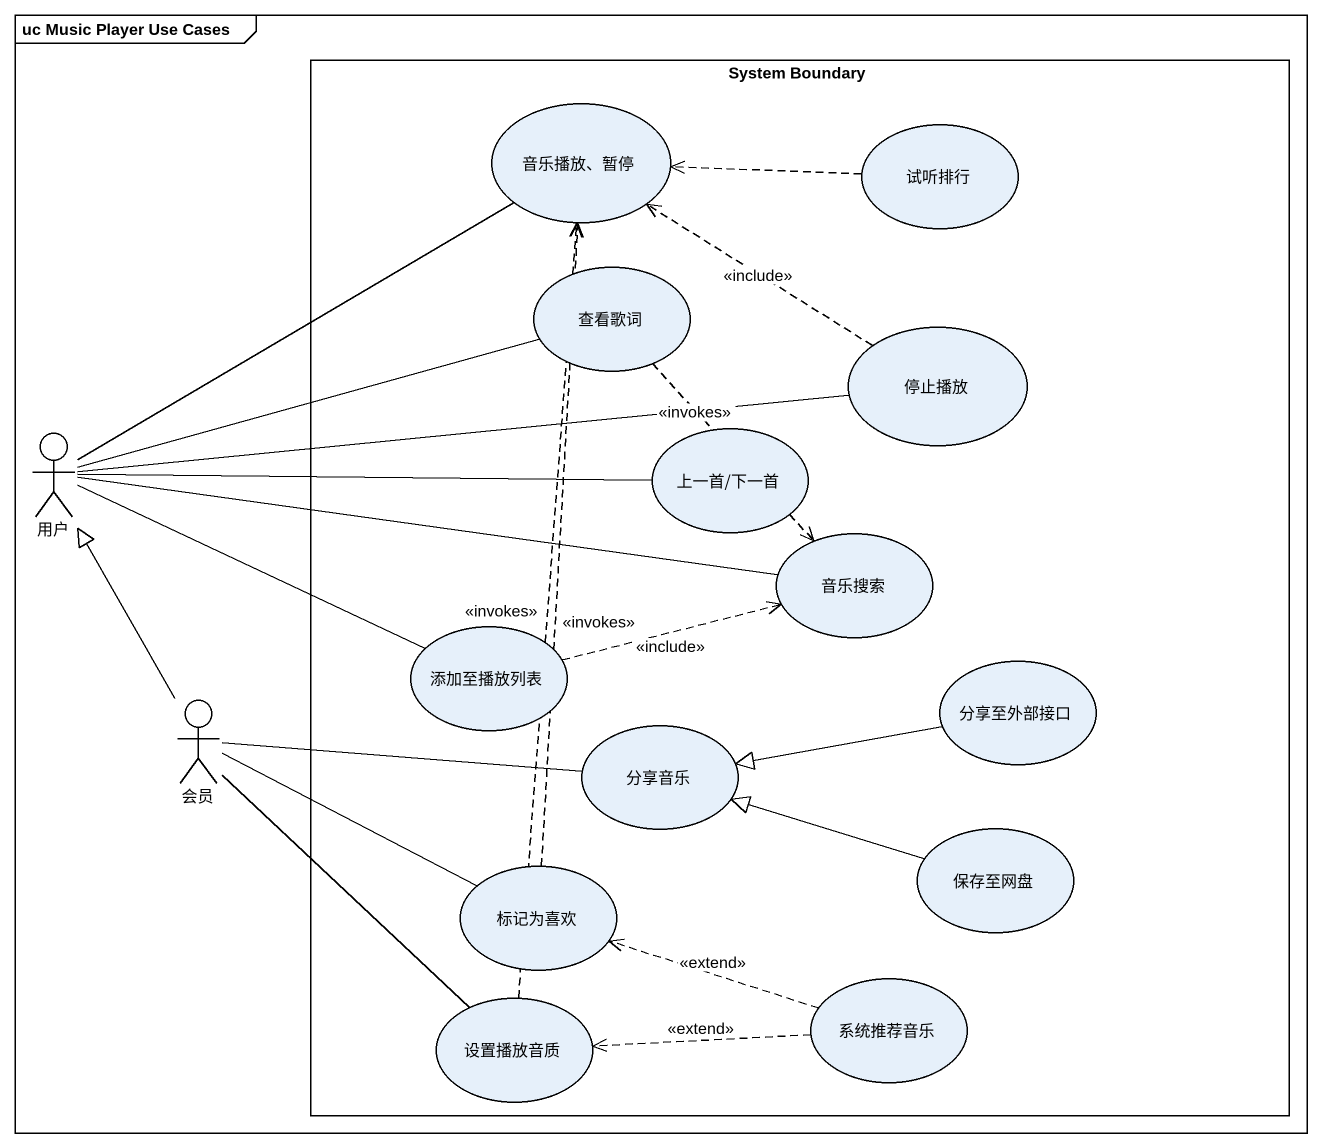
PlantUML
@startuml
mainframe uc Music Player Use Cases
rectangle "System Boundary" as System_Boundary {
  usecase "音乐播放、暂停" as 音乐播放_暂停
  usecase 试听排行
  usecase 查看歌词
  usecase 停止播放
  usecase "上一首/下一首" as 上一首_下一首
  usecase 音乐搜索
  usecase 添加至播放列表
  usecase 分享至外部接口
  usecase 分享音乐
  usecase 保存至网盘
  usecase 标记为喜欢
  usecase 设置播放音质
  usecase 系统推荐音乐
}
actor 用户
actor 会员
试听排行 .left.> 音乐播放_暂停
查看歌词 ..> 音乐搜索 : <<invokes>>
停止播放 .up.> 音乐播放_暂停 : <<include>>
用户 -up- 音乐播放_暂停
用户 -right- 查看歌词
用户 -right- 停止播放
用户 -right- 上一首_下一首
用户 -right- 音乐搜索
用户 -right- 添加至播放列表
添加至播放列表 .right.> 音乐搜索 : <<include>>
分享至外部接口 -left-|> 分享音乐
会员 -up-|> 用户
会员 -right- 分享音乐
会员 -right- 标记为喜欢
会员 -- 设置播放音质
保存至网盘 -left-|> 分享音乐
标记为喜欢 .up.> 音乐播放_暂停 : <<invokes>>
设置播放音质 .up.> 音乐播放_暂停 : <<invokes>>
系统推荐音乐 .left.> 标记为喜欢 : <<extend>>
系统推荐音乐 .left.> 设置播放音质 : <<extend>>
@enduml
